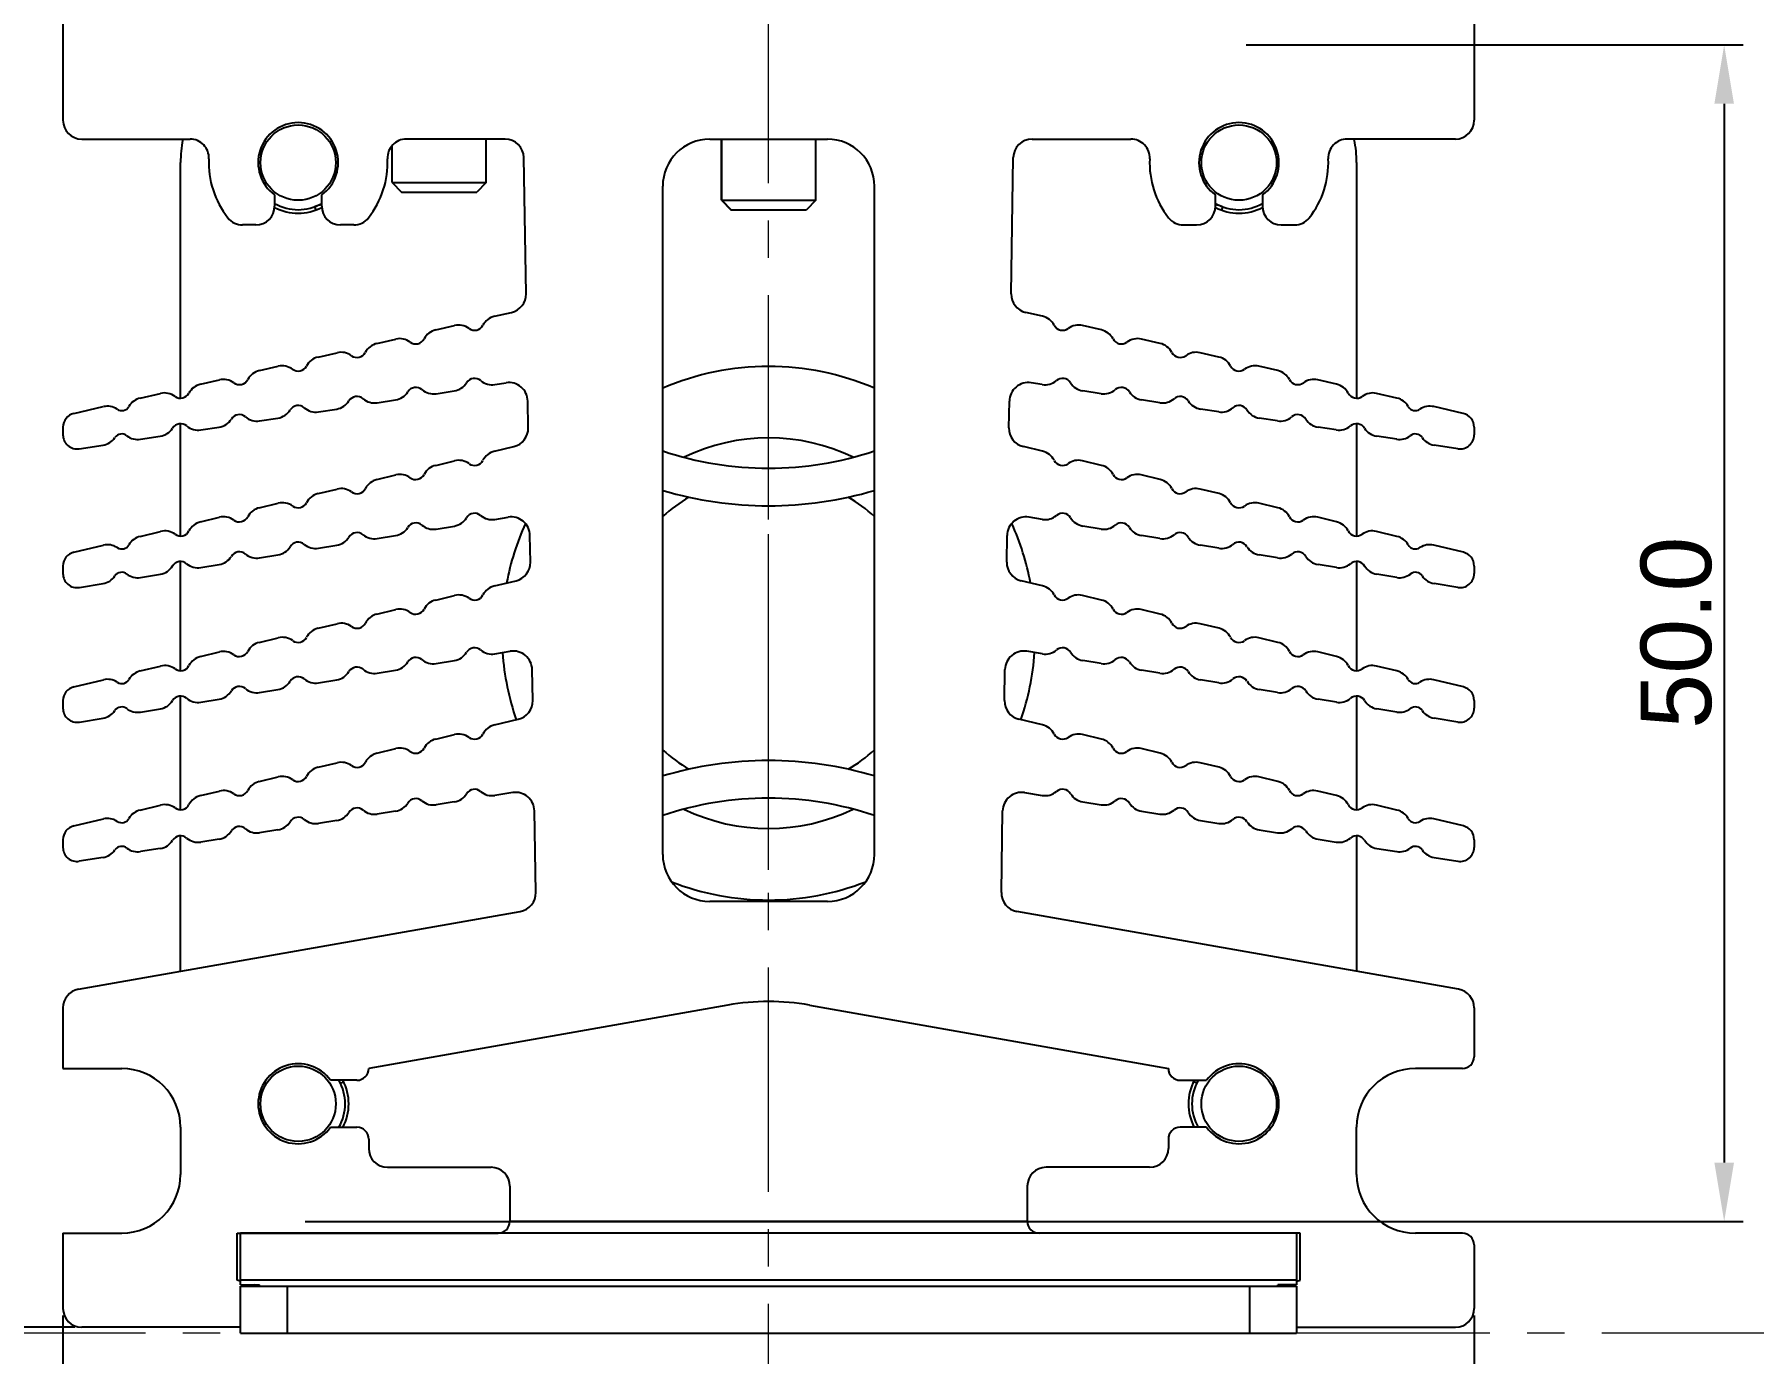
# Model space of a CAD drawing. Header units: millimetres. Extents: x 509 to 2449, y -194 to 649.
# Drawn here: x 2301.7 to 2374.8, y -87.4 to -31.3 of the extents above; entities that cross this region are included whole.
import ezdxf

# ---------------------------------------------------------------- set-up
doc = ezdxf.new("R2010")
doc.units = ezdxf.units.MM
doc.header["$PDMODE"] = 3
doc.header["$PDSIZE"] = 0.7
doc.linetypes.add('CENTER', pattern=[17.8, 10.75, -2.35, 2.35, -2.35])
doc.linetypes.add('CENTER2', pattern=[28.575, 19.05, -3.175, 3.175, -3.175])
doc.layers.get('Defpoints').update_dxf_attribs({"linetype": 'CONTINUOUS'})
doc.layers.add('3', color=112, linetype='CENTER', lineweight=15)
for name, color, linetype in [('BRKT_HEATSINDXF_CONTINUOUS_LINE', 7, 'CONTINUOUS'), ('Dim', 1, 'CONTINUOUS'), ('FAN50X50X10_DXF_CONTINUOUS_LINE', 7, 'CONTINUOUS'), ('FAN_GRILL50_DXF_CONTINUOUS_LINE', 7, 'CONTINUOUS'), ('HEATSINK-P27DXF_CONTINUOUS_LINE', 7, 'CONTINUOUS'), ('PH_M4X10_DXF_CONTINUOUS_LINE', 7, 'CONTINUOUS'), ('PH_M4X15_DXF_CONTINUOUS_LINE', 7, 'CONTINUOUS'), ('TH_T4X20-CUTDXF_CONTINUOUS_LINE', 7, 'CONTINUOUS')]:
    doc.layers.add(name, color=color, linetype=linetype)
doc.styles.add('OMI-1', font='arial.ttf', dxfattribs={"oblique": 1, "height": 3})
doc.dimstyles.new('1', dxfattribs={"dimtxt": 5, "dimasz": 2.5, "dimexe": 0.8, "dimexo": 0.3, "dimgap": 0.5, "dimtad": 1, "dimtoh": 1, "dimdec": 1, "dimzin": 0, "dimdsep": 46, "dimtxsty": 'OMI-1', "dimcen": 0, "dimclrd": 256, "dimclre": 256, "dimclrt": 256, "dimadec": 0, "dimazin": 0, "dimtfac": 0.8, "dimtdec": 1, "dimtix": 1, "dimtmove": 0, "dimatfit": 3, "dimfxl": 1, "dimtolj": 1, "dimtzin": 0, "dimarcsym": 0})

# ---------------------------------------------------------------- blocks, each defined once
blk = doc.blocks.new('*D4036')
at = {"layer": 'Defpoints', "color": 0}
for p in [(2350.425, 69.541), (2384.214, -86.5), (2399.547, -86.5)]:
    blk.add_point(p, dxfattribs=at)
at = {"layer": 'Dim', "lineweight": -2}
for p, q in [((2350.725, 69.541), (2400.347, 69.541)), ((2399.547, 67.041), (2399.547, -84)), ((2384.514, -86.5), (2400.347, -86.5))]:
    blk.add_line(p, q, dxfattribs=at)
at = {"layer": 'Dim'}
for points in [[(2399.963, 67.041), (2399.13, 67.041), (2399.547, 69.541)], [(2399.13, -84), (2399.963, -84), (2399.547, -86.5)]]:
    blk.add_solid(points, dxfattribs=at)
at = {"layer": 'Dim', "insert": (2397.515, -8.479), "char_height": 3, "attachment_point": 5, "rotation": 90, "style": 'OMI-1'}
blk.add_mtext('\\A1;156.0', dxfattribs=at)
blk = doc.blocks.new('*D4042')
at = {"layer": 'Defpoints', "color": 0}
for p in [(2290.528, -28.75), (2288.77, -86.25), (2303.725, -86.25)]:
    blk.add_point(p, dxfattribs=at)
at = {"layer": 'Dim', "lineweight": -2}
for p, q in [((2290.228, -28.75), (2287.97, -28.75)), ((2288.77, -31.25), (2288.77, -83.75)), ((2303.425, -86.25), (2287.97, -86.25))]:
    blk.add_line(p, q, dxfattribs=at)
at = {"layer": 'Dim'}
for points in [[(2289.187, -31.25), (2288.354, -31.25), (2288.77, -28.75)], [(2288.354, -83.75), (2289.187, -83.75), (2288.77, -86.25)]]:
    blk.add_solid(points, dxfattribs=at)
at = {"layer": 'Dim', "insert": (2286.745, -57.5), "char_height": 3, "attachment_point": 5, "rotation": 90, "style": 'OMI-1'}
blk.add_mtext('\\A1;57.5', dxfattribs=at)
blk = doc.blocks.new('*D4102')
at = {"layer": 'Defpoints', "color": 0}
for p in [(2352.925, -31.75), (2312.925, -81.75), (2373.555, -81.75)]:
    blk.add_point(p, dxfattribs=at)
at = {"layer": 'Dim', "lineweight": -2}
for p, q in [((2353.225, -31.75), (2374.355, -31.75)), ((2373.555, -34.25), (2373.555, -79.25)), ((2313.225, -81.75), (2374.355, -81.75))]:
    blk.add_line(p, q, dxfattribs=at)
at = {"layer": 'Dim'}
for points in [[(2373.972, -34.25), (2373.138, -34.25), (2373.555, -31.75)], [(2373.138, -79.25), (2373.972, -79.25), (2373.555, -81.75)]]:
    blk.add_solid(points, dxfattribs=at)
at = {"layer": 'Dim', "insert": (2371.523, -56.75), "char_height": 3, "attachment_point": 5, "rotation": 90, "style": 'OMI-1'}
blk.add_mtext('\\A1;50.0', dxfattribs=at)
blk = doc.blocks.new('*D4103')
at = {"layer": 'Defpoints', "color": 0}
for p in [(2302.925, -85.45), (2362.925, -85.45), (2362.925, -104.354)]:
    blk.add_point(p, dxfattribs=at)
at = {"layer": 'Dim', "lineweight": -2}
for p, q in [((2302.925, -85.75), (2302.925, -105.154)), ((2362.925, -85.75), (2362.925, -105.154)), ((2305.425, -104.354), (2360.425, -104.354))]:
    blk.add_line(p, q, dxfattribs=at)
at = {"layer": 'Dim'}
for points in [[(2305.425, -103.937), (2305.425, -104.771), (2302.925, -104.354)], [(2360.425, -104.771), (2360.425, -103.937), (2362.925, -104.354)]]:
    blk.add_solid(points, dxfattribs=at)
at = {"layer": 'Dim', "insert": (2332.925, -102.322), "char_height": 3, "attachment_point": 5, "style": 'OMI-1'}
blk.add_mtext('\\A1;60.0', dxfattribs=at)

msp = doc.modelspace()

# ---------------------------------------------------------------- linework, layer by layer
at = {"layer": '3', "linetype": 'CENTER2', "ltscale": 0.5}
for p, q in [((2332.925, -109.061), (2332.925, 99.373)), ((2435.026, -86.5), (1933.083, -86.5))]:
    msp.add_line(p, q, dxfattribs=at)
at = {"layer": '3', "linetype": 'CENTER', "ltscale": 0.5}
msp.add_line((2332.925, -66.811), (2332.925, -46.688), dxfattribs=at)
at = {"layer": 'BRKT_HEATSINDXF_CONTINUOUS_LINE', "color": 7, "linetype": 'Continuous'}
for p, q in [((2355.375, -82.25), (2310.475, -82.25)), ((2310.475, -84.45), (2310.475, -82.25)), ((2355.375, -82.25), (2355.375, -84.45)), ((2355.375, -84.25), (2310.475, -84.25)), ((2310.475, -84.45), (2311.275, -84.45)), ((2310.475, -84.5), (2355.375, -84.5)), ((2310.475, -86.5), (2310.475, -84.5)), ((2311.275, -84.5), (2311.275, -84.45)), ((2312.475, -86.5), (2312.475, -84.5)), ((2353.375, -84.5), (2353.375, -86.5)), ((2355.375, -84.45), (2354.575, -84.45)), ((2354.575, -84.5), (2354.575, -84.45)), ((2355.375, -84.5), (2355.375, -86.5)), ((2310.475, -86.5), (2355.375, -86.5))]:
    msp.add_line(p, q, dxfattribs=at)
at = {"layer": 'FAN50X50X10_DXF_CONTINUOUS_LINE', "color": 7, "linetype": 'Continuous'}
for p, q in [((2307.925, -46.762), (2307.925, -36.75)), ((2357.925, -36.75), (2357.925, -46.762)), ((2307.925, -52.619), (2307.925, -47.846)), ((2357.925, -47.846), (2357.925, -52.619)), ((2307.925, -58.342), (2307.925, -53.702)), ((2357.925, -53.702), (2357.925, -58.342)), ((2307.925, -64.253), (2307.925, -59.423)), ((2357.925, -59.423), (2357.925, -64.253)), ((2307.925, -71.118), (2307.925, -65.363)), ((2357.925, -65.363), (2357.925, -71.118)), ((2343.925, -81.75), (2321.925, -81.75))]:
    msp.add_line(p, q, dxfattribs=at)
for centre, radius, start, end in [((2312.925, -36.75), 5, 168.75, 180), ((2352.925, -36.75), 5, 0, 11.25), ((2312.925, -36.75), 2.15, 242.13636, 297.86364), ((2352.925, -36.75), 2.15, 242.13636, 297.86364), ((2332.925, -56.75), 11.342, 66.6229, 113.3771), ((2332.925, -56.75), 11.342, 155.72968, 169.14657), ((2332.925, -56.75), 11.342, 10.85343, 24.27032), ((2332.925, -56.75), 11.342, 184.16817, 198.96341), ((2332.925, -56.75), 11.342, 341.03659, 355.83183), ((2332.925, -56.75), 11.342, 248.64293, 291.35707), ((2312.925, -76.75), 2.15, 332.24348, 27.75652), ((2352.925, -76.75), 2.15, 152.24348, 207.75652)]:
    msp.add_arc(centre, radius, start, end, dxfattribs=at)
at = {"layer": 'FAN_GRILL50_DXF_CONTINUOUS_LINE', "color": 7, "linetype": 'Continuous'}
for p, q in [((2313.622, -38.624), (2313.674, -38.764)), ((2352.229, -38.624), (2352.177, -38.764)), ((2314.724, -75.876), (2314.858, -75.811)), ((2351.126, -75.876), (2350.993, -75.811))]:
    msp.add_line(p, q, dxfattribs=at)
for centre, radius, start, end in [((2314.597, -41.249), 2.8, 103.8796, 110.37568), ((2351.254, -41.249), 2.8, 69.62432, 76.1204), ((2332.925, -56.75), 8.3, 64.32277, 115.66264), ((2332.925, -35.536), 14.2, 251.52071, 288.47929), ((2332.925, -56.75), 6.7, 120.29965, 132.22739), ((2332.925, -35.536), 15.8, 253.44668, 286.55332), ((2332.925, -56.75), 6.7, 47.77261, 59.70035), ((2332.925, -56.75), 6.7, 227.77261, 239.70035), ((2332.925, -56.75), 6.7, 300.29965, 312.22739), ((2332.925, -77.963), 15.8, 73.44668, 106.55332), ((2332.925, -77.963), 14.2, 71.52071, 108.47929), ((2332.925, -56.75), 8.3, 244.32277, 295.66264)]:
    msp.add_arc(centre, radius, start, end, dxfattribs=at)
at = {"layer": 'HEATSINK-P27DXF_CONTINUOUS_LINE', "color": 7, "linetype": 'Continuous'}
for p, q in [((2302.925, -30.85), (2302.925, -34.95)), ((2362.925, -30.85), (2362.925, -34.95)), ((2303.725, -35.75), (2308.33, -35.75)), ((2321.719, -35.75), (2317.521, -35.75)), ((2330.425, -35.75), (2335.425, -35.75)), ((2344.131, -35.75), (2348.33, -35.75)), ((2362.125, -35.75), (2357.521, -35.75)), ((2322.614, -42.323), (2322.519, -36.537)), ((2343.237, -42.323), (2343.331, -36.537)), ((2328.425, -66.15), (2328.425, -37.75)), ((2337.425, -66.15), (2337.425, -37.75)), ((2311.925, -38.124), (2311.925, -38.6)), ((2313.925, -38.6), (2313.925, -38.124)), ((2351.925, -38.6), (2351.925, -38.124)), ((2353.925, -38.124), (2353.925, -38.6)), ((2311.125, -39.4), (2310.564, -39.4)), ((2315.287, -39.4), (2314.725, -39.4)), ((2350.564, -39.4), (2351.125, -39.4)), ((2354.725, -39.4), (2355.287, -39.4)), ((2321.275, -43.281), (2321.994, -43.115)), ((2344.576, -43.281), (2343.857, -43.115)), ((2318.775, -43.858), (2319.576, -43.674)), ((2347.076, -43.858), (2346.275, -43.674)), ((2316.275, -44.436), (2317.076, -44.251)), ((2349.576, -44.436), (2348.775, -44.251)), ((2313.775, -45.013), (2314.576, -44.828)), ((2352.076, -45.013), (2351.275, -44.828)), ((2308.775, -46.167), (2309.576, -45.982)), ((2311.275, -45.59), (2312.076, -45.405)), ((2354.576, -45.59), (2353.775, -45.405)), ((2357.076, -46.167), (2356.275, -45.982)), ((2306.209, -46.759), (2307.076, -46.559)), ((2318.787, -46.57), (2319.564, -46.45)), ((2321.287, -46.184), (2321.766, -46.11)), ((2344.564, -46.184), (2344.084, -46.11)), ((2347.064, -46.57), (2346.287, -46.45)), ((2359.641, -46.759), (2358.775, -46.559)), ((2303.39, -47.41), (2304.641, -47.121)), ((2313.787, -47.341), (2314.564, -47.221)), ((2316.287, -46.955), (2317.064, -46.836)), ((2322.707, -48.028), (2322.688, -46.887)), ((2343.144, -48.028), (2343.162, -46.887)), ((2349.564, -46.955), (2348.787, -46.836)), ((2352.064, -47.341), (2351.287, -47.221)), ((2362.46, -47.41), (2361.209, -47.121)), ((2302.925, -47.995), (2302.925, -48.318)), ((2308.787, -48.113), (2309.564, -47.993)), ((2311.287, -47.727), (2312.064, -47.607)), ((2354.564, -47.727), (2353.787, -47.607)), ((2357.064, -48.113), (2356.287, -47.993)), ((2362.925, -47.995), (2362.925, -48.318)), ((2303.617, -48.911), (2304.63, -48.755)), ((2306.221, -48.509), (2307.064, -48.379)), ((2321.273, -49.016), (2322.094, -48.819)), ((2344.578, -49.016), (2343.757, -48.819)), ((2359.63, -48.509), (2358.787, -48.379)), ((2362.234, -48.911), (2361.221, -48.755)), ((2318.773, -49.616), (2319.578, -49.423)), ((2347.078, -49.616), (2346.273, -49.423)), ((2316.273, -50.217), (2317.078, -50.023)), ((2349.578, -50.217), (2348.773, -50.023)), ((2313.773, -50.817), (2314.578, -50.624)), ((2352.078, -50.817), (2351.273, -50.624)), ((2308.773, -52.017), (2309.578, -51.824)), ((2311.273, -51.417), (2312.078, -51.224)), ((2321.286, -51.912), (2321.852, -51.819)), ((2344.565, -51.912), (2343.999, -51.819)), ((2354.578, -51.417), (2353.773, -51.224)), ((2357.078, -52.017), (2356.273, -51.824)), ((2306.208, -52.633), (2307.078, -52.424)), ((2316.286, -52.731), (2317.065, -52.604)), ((2318.786, -52.322), (2319.565, -52.194)), ((2322.8, -53.728), (2322.781, -52.596)), ((2343.051, -53.728), (2343.069, -52.596)), ((2347.065, -52.322), (2346.286, -52.194)), ((2349.565, -52.731), (2348.786, -52.604)), ((2359.643, -52.633), (2358.773, -52.424)), ((2303.385, -53.311), (2304.643, -53.009)), ((2313.786, -53.141), (2314.565, -53.013)), ((2352.065, -53.141), (2351.286, -53.013)), ((2362.465, -53.311), (2361.208, -53.009)), ((2302.925, -53.894), (2302.925, -54.215)), ((2308.786, -53.961), (2309.565, -53.833)), ((2311.286, -53.551), (2312.065, -53.423)), ((2354.565, -53.551), (2353.786, -53.423)), ((2357.065, -53.961), (2356.286, -53.833)), ((2362.925, -53.894), (2362.925, -54.215)), ((2303.622, -54.807), (2304.631, -54.641)), ((2306.219, -54.381), (2307.065, -54.243)), ((2321.273, -54.738), (2322.187, -54.519)), ((2344.578, -54.738), (2343.664, -54.519)), ((2359.631, -54.381), (2358.786, -54.243)), ((2362.228, -54.807), (2361.219, -54.641)), ((2318.773, -55.339), (2319.578, -55.145)), ((2347.078, -55.339), (2346.273, -55.145)), ((2316.273, -55.939), (2317.078, -55.746)), ((2349.578, -55.939), (2348.773, -55.746)), ((2311.273, -57.139), (2312.078, -56.946)), ((2313.773, -56.539), (2314.578, -56.346)), ((2352.078, -56.539), (2351.273, -56.346)), ((2354.578, -57.139), (2353.773, -56.946)), ((2308.773, -57.739), (2309.578, -57.546)), ((2321.286, -57.628), (2321.945, -57.52)), ((2344.565, -57.628), (2343.906, -57.52)), ((2357.078, -57.739), (2356.273, -57.546)), ((2306.208, -58.355), (2307.078, -58.146)), ((2316.286, -58.449), (2317.065, -58.321)), ((2318.786, -58.038), (2319.565, -57.91)), ((2322.896, -59.616), (2322.874, -58.296)), ((2342.955, -59.616), (2342.976, -58.296)), ((2347.065, -58.038), (2346.286, -57.91)), ((2349.565, -58.449), (2348.786, -58.321)), ((2359.643, -58.355), (2358.773, -58.146)), ((2303.385, -59.033), (2304.643, -58.731)), ((2311.286, -59.27), (2312.065, -59.142)), ((2313.786, -58.86), (2314.565, -58.732)), ((2352.065, -58.86), (2351.286, -58.732)), ((2354.565, -59.27), (2353.786, -59.142)), ((2362.465, -59.033), (2361.208, -58.731)), ((2302.925, -59.616), (2302.925, -59.937)), ((2308.786, -59.681), (2309.565, -59.553)), ((2357.065, -59.681), (2356.286, -59.553)), ((2362.925, -59.616), (2362.925, -59.937)), ((2303.623, -60.529), (2304.631, -60.363)), ((2306.219, -60.102), (2307.065, -59.963)), ((2321.273, -60.649), (2322.283, -60.407)), ((2344.578, -60.649), (2343.568, -60.407)), ((2359.631, -60.102), (2358.786, -59.963)), ((2362.228, -60.529), (2361.219, -60.363)), ((2318.773, -61.25), (2319.578, -61.057)), ((2347.078, -61.25), (2346.273, -61.057)), ((2316.273, -61.85), (2317.078, -61.657)), ((2349.578, -61.85), (2348.773, -61.657)), ((2311.273, -63.05), (2312.078, -62.857)), ((2313.773, -62.45), (2314.578, -62.257)), ((2352.078, -62.45), (2351.273, -62.257)), ((2354.578, -63.05), (2353.773, -62.857)), ((2308.773, -63.65), (2309.578, -63.457)), ((2322.047, -63.526), (2321.286, -63.646)), ((2343.803, -63.526), (2344.564, -63.646)), ((2357.078, -63.65), (2356.273, -63.457)), ((2306.208, -64.266), (2307.078, -64.057)), ((2317.064, -64.315), (2316.286, -64.438)), ((2319.564, -63.919), (2318.786, -64.042)), ((2323.029, -67.771), (2322.972, -64.303)), ((2342.822, -67.771), (2342.878, -64.303)), ((2346.286, -63.919), (2347.064, -64.042)), ((2348.786, -64.315), (2349.564, -64.438)), ((2359.643, -64.266), (2358.773, -64.057)), ((2303.385, -64.944), (2304.643, -64.642)), ((2314.564, -64.711), (2313.786, -64.834)), ((2351.286, -64.711), (2352.064, -64.834)), ((2362.465, -64.944), (2361.208, -64.642)), ((2302.925, -65.527), (2302.925, -65.852)), ((2309.564, -65.503), (2308.786, -65.626)), ((2312.064, -65.107), (2311.286, -65.23)), ((2353.786, -65.107), (2354.564, -65.23)), ((2356.286, -65.503), (2357.064, -65.626)), ((2362.925, -65.527), (2362.925, -65.852)), ((2304.631, -66.284), (2303.619, -66.444)), ((2307.064, -65.899), (2306.22, -66.033)), ((2358.786, -65.899), (2359.631, -66.033)), ((2361.22, -66.284), (2362.231, -66.444)), ((2303.586, -71.883), (2322.368, -68.572)), ((2335.425, -68.15), (2330.425, -68.15)), ((2362.264, -71.883), (2343.483, -68.572)), ((2302.925, -72.671), (2302.925, -75.25)), ((2331.189, -72.556), (2315.926, -75.247)), ((2334.662, -72.556), (2349.925, -75.247)), ((2362.925, -72.671), (2362.925, -74.75)), ((2302.925, -75.25), (2305.425, -75.25)), ((2362.425, -75.25), (2360.425, -75.25)), ((2315.425, -75.75), (2314.3, -75.75)), ((2350.425, -75.75), (2351.551, -75.75)), ((2307.925, -77.75), (2307.925, -79.75)), ((2314.3, -77.75), (2315.425, -77.75)), ((2351.551, -77.75), (2350.425, -77.75)), ((2357.925, -79.75), (2357.925, -77.75)), ((2315.925, -78.25), (2315.925, -78.65)), ((2349.925, -78.25), (2349.925, -78.65)), ((2316.725, -79.45), (2321.125, -79.45)), ((2349.125, -79.45), (2344.725, -79.45)), ((2321.925, -80.25), (2321.925, -81.75)), ((2343.925, -80.25), (2343.925, -81.75)), ((2302.925, -82.25), (2305.425, -82.25)), ((2302.925, -82.25), (2302.925, -85.45)), ((2310.325, -82.25), (2321.425, -82.25)), ((2310.325, -84.25), (2310.325, -82.25)), ((2355.525, -82.25), (2344.425, -82.25)), ((2355.525, -84.25), (2355.525, -82.25)), ((2362.425, -82.25), (2360.425, -82.25)), ((2362.925, -82.75), (2362.925, -85.45)), ((2310.465, -84.287), (2310.325, -84.25)), ((2311.274, -84.504), (2311.072, -84.45)), ((2354.589, -84.501), (2354.779, -84.45)), ((2355.385, -84.287), (2355.525, -84.25)), ((2310.475, -86.25), (2303.725, -86.25)), ((2355.375, -86.25), (2362.125, -86.25))]:
    msp.add_line(p, q, dxfattribs=at)
for centre, radius, start, end in [((2303.725, -34.95), 0.8, 180, 270), ((2312.925, -36.75), 1.7, 306.03188, 233.96812), ((2352.925, -36.75), 1.7, 306.03188, 233.96812), ((2362.125, -34.95), 0.8, 270, 0), ((2308.33, -36.55), 0.8, 357.50809, 90), ((2317.521, -36.55), 0.8, 90, 182.49191), ((2321.719, -36.55), 0.8, 0.93466, 90), ((2330.425, -37.75), 2, 90, 180), ((2335.425, -37.75), 2, 0, 90), ((2344.131, -36.55), 0.8, 90, 179.06534), ((2348.33, -36.55), 0.8, 357.50809, 90), ((2357.521, -36.55), 0.8, 90, 182.49191), ((2312.925, -36.75), 3.8, 177.50809, 218.07312), ((2312.925, -36.75), 3.8, 321.92688, 2.49191), ((2352.925, -36.75), 3.8, 177.50809, 218.07312), ((2352.925, -36.75), 3.8, 321.92688, 2.49191), ((2311.125, -38.6), 0.8, 270, 0), ((2314.725, -38.6), 0.8, 180, 270), ((2351.125, -38.6), 0.8, 270, 0), ((2354.725, -38.6), 0.8, 180, 270), ((2310.564, -38.6), 0.8, 218.07312, 270), ((2315.287, -38.6), 0.8, 270, 321.92688), ((2350.564, -38.6), 0.8, 218.07312, 270), ((2355.287, -38.6), 0.8, 270, 321.92688), ((2321.814, -42.336), 0.8, 283, 0.93466), ((2344.037, -42.336), 0.8, 179.06534, 257), ((2319.745, -44.404), 0.75, 53.70571, 103), ((2320.425, -43.477), 0.4, 233.70571, 332.29429), ((2321.443, -44.012), 0.75, 103, 152.29429), ((2344.407, -44.012), 0.75, 27.70571, 77), ((2345.425, -43.477), 0.4, 207.70571, 306.29429), ((2346.106, -44.404), 0.75, 77, 126.29429), ((2316.443, -45.166), 0.75, 103, 152.29429), ((2317.245, -44.981), 0.75, 53.70571, 103), ((2317.925, -44.055), 0.4, 233.70571, 332.29429), ((2318.943, -44.589), 0.75, 103, 152.29429), ((2346.907, -44.589), 0.75, 27.70571, 77), ((2347.925, -44.055), 0.4, 207.70571, 306.29429), ((2348.606, -44.981), 0.75, 77, 126.29429), ((2349.407, -45.166), 0.75, 27.70571, 77), ((2313.943, -45.744), 0.75, 103, 152.29429), ((2314.745, -45.559), 0.75, 53.70571, 103), ((2315.425, -44.632), 0.4, 233.70571, 332.29429), ((2350.425, -44.632), 0.4, 207.70571, 306.29429), ((2351.106, -45.559), 0.75, 77, 126.29429), ((2351.907, -45.744), 0.75, 27.70571, 77), ((2309.745, -46.713), 0.75, 53.70571, 103), ((2310.425, -45.786), 0.4, 233.70571, 332.29429), ((2311.443, -46.321), 0.75, 103, 152.29429), ((2312.245, -46.136), 0.75, 53.70571, 103), ((2312.925, -45.209), 0.4, 233.70571, 332.29429), ((2320.425, -46.317), 0.4, 49.47943, 148.06801), ((2321.173, -45.442), 0.75, 229.47943, 278.77372), ((2344.678, -45.442), 0.75, 261.22628, 310.52057), ((2345.425, -46.317), 0.4, 31.93199, 130.52057), ((2352.925, -45.209), 0.4, 207.70571, 306.29429), ((2353.606, -46.136), 0.75, 77, 126.29429), ((2354.407, -46.321), 0.75, 27.70571, 77), ((2355.425, -45.786), 0.4, 207.70571, 306.29429), ((2356.106, -46.713), 0.75, 77, 126.29429), ((2306.378, -47.49), 0.75, 103, 150.01411), ((2307.245, -47.29), 0.75, 53.70571, 103), ((2307.925, -46.363), 0.4, 233.70571, 332.29429), ((2308.943, -46.898), 0.75, 103, 152.29429), ((2315.425, -47.088), 0.4, 49.47943, 148.06801), ((2316.949, -46.094), 0.75, 278.77372, 328.06801), ((2317.925, -46.703), 0.4, 49.47943, 148.06801), ((2318.673, -45.828), 0.75, 229.47943, 278.77372), ((2319.449, -45.708), 0.75, 278.77372, 328.06801), ((2321.888, -46.9), 0.8, 0.93466, 98.77372), ((2343.962, -46.9), 0.8, 81.22628, 179.06534), ((2346.401, -45.708), 0.75, 211.93199, 261.22628), ((2347.178, -45.828), 0.75, 261.22628, 310.52057), ((2347.925, -46.703), 0.4, 31.93199, 130.52057), ((2348.901, -46.094), 0.75, 211.93199, 261.22628), ((2350.425, -47.088), 0.4, 31.93199, 130.52057), ((2356.907, -46.898), 0.75, 27.70571, 77), ((2357.925, -46.363), 0.4, 207.70571, 306.29429), ((2358.606, -47.29), 0.75, 77, 126.29429), ((2359.473, -47.49), 0.75, 29.98589, 77), ((2303.525, -47.995), 0.6, 103, 180), ((2304.81, -47.852), 0.75, 55.98589, 103), ((2305.425, -46.94), 0.35, 235.98589, 330.01411), ((2310.425, -47.86), 0.4, 49.47943, 148.06801), ((2311.949, -46.866), 0.75, 278.77372, 328.06801), ((2312.925, -47.474), 0.4, 49.47943, 148.06801), ((2313.673, -46.6), 0.75, 229.47943, 278.77372), ((2314.449, -46.48), 0.75, 278.77372, 328.06801), ((2316.173, -46.214), 0.75, 229.47943, 278.77372), ((2349.678, -46.214), 0.75, 261.22628, 310.52057), ((2351.401, -46.48), 0.75, 211.93199, 261.22628), ((2352.178, -46.6), 0.75, 261.22628, 310.52057), ((2352.925, -47.474), 0.4, 31.93199, 130.52057), ((2353.901, -46.866), 0.75, 211.93199, 261.22628), ((2355.425, -47.86), 0.4, 31.93199, 130.52057), ((2360.425, -46.94), 0.35, 209.98589, 304.01411), ((2361.041, -47.852), 0.75, 77, 124.01411), ((2362.325, -47.995), 0.6, 0, 77), ((2306.949, -47.638), 0.75, 278.77372, 328.06801), ((2307.925, -48.246), 0.4, 49.47943, 148.06801), ((2308.673, -47.372), 0.75, 229.47943, 278.77372), ((2309.449, -47.252), 0.75, 278.77372, 328.06801), ((2311.173, -46.986), 0.75, 229.47943, 278.77372), ((2321.907, -48.041), 0.8, 283.5, 0.93466), ((2343.944, -48.041), 0.8, 179.06534, 256.5), ((2354.678, -46.986), 0.75, 261.22628, 310.52057), ((2356.401, -47.252), 0.75, 211.93199, 261.22628), ((2357.178, -47.372), 0.75, 261.22628, 310.52057), ((2357.925, -48.246), 0.4, 31.93199, 130.52057), ((2358.901, -47.638), 0.75, 211.93199, 261.22628), ((2303.525, -48.318), 0.6, 180, 278.77372), ((2304.516, -48.013), 0.75, 278.77372, 325.78783), ((2305.425, -48.632), 0.35, 51.75961, 145.78783), ((2306.106, -47.768), 0.75, 231.75961, 278.77372), ((2359.744, -47.768), 0.75, 261.22628, 308.24039), ((2360.425, -48.632), 0.35, 34.21217, 128.24039), ((2361.335, -48.013), 0.75, 214.21217, 261.22628), ((2362.325, -48.318), 0.6, 261.22628, 0), ((2318.948, -50.346), 0.75, 103.5, 152.79429), ((2319.753, -50.152), 0.75, 54.20571, 103.5), ((2320.425, -49.22), 0.4, 234.20571, 332.79429), ((2321.448, -49.745), 0.75, 103.5, 152.79429), ((2344.403, -49.745), 0.75, 27.20571, 76.5), ((2345.425, -49.22), 0.4, 207.20571, 305.79429), ((2346.098, -50.152), 0.75, 76.5, 125.79429), ((2346.903, -50.346), 0.75, 27.20571, 76.5), ((2316.448, -50.946), 0.75, 103.5, 152.79429), ((2317.253, -50.753), 0.75, 54.20571, 103.5), ((2317.925, -49.82), 0.4, 234.20571, 332.79429), ((2347.925, -49.82), 0.4, 207.20571, 305.79429), ((2348.598, -50.753), 0.75, 76.5, 125.79429), ((2349.403, -50.946), 0.75, 27.20571, 76.5), ((2313.948, -51.546), 0.75, 103.5, 152.79429), ((2314.753, -51.353), 0.75, 54.20571, 103.5), ((2315.425, -50.42), 0.4, 234.20571, 332.79429), ((2350.425, -50.42), 0.4, 207.20571, 305.79429), ((2351.098, -51.353), 0.75, 76.5, 125.79429), ((2351.903, -51.546), 0.75, 27.20571, 76.5), ((2309.753, -52.553), 0.75, 54.20571, 103.5), ((2310.425, -51.62), 0.4, 234.20571, 332.79429), ((2311.448, -52.146), 0.75, 103.5, 152.79429), ((2312.253, -51.953), 0.75, 54.20571, 103.5), ((2312.925, -51.02), 0.4, 234.20571, 332.79429), ((2319.444, -51.454), 0.75, 279.30718, 328.60148), ((2320.425, -52.053), 0.4, 50.01289, 148.60148), ((2321.164, -51.172), 0.75, 230.01289, 279.30718), ((2321.981, -52.609), 0.8, 0.93466, 99.30718), ((2343.869, -52.609), 0.8, 80.69282, 179.06534), ((2344.686, -51.172), 0.75, 260.69282, 309.98711), ((2345.425, -52.053), 0.4, 31.39852, 129.98711), ((2346.407, -51.454), 0.75, 211.39852, 260.69282), ((2352.925, -51.02), 0.4, 207.20571, 305.79429), ((2353.598, -51.953), 0.75, 76.5, 125.79429), ((2354.403, -52.146), 0.75, 27.20571, 76.5), ((2355.425, -51.62), 0.4, 207.20571, 305.79429), ((2356.098, -52.553), 0.75, 76.5, 125.79429), ((2307.253, -53.153), 0.75, 54.20571, 103.5), ((2307.925, -52.221), 0.4, 234.20571, 332.79429), ((2308.948, -52.746), 0.75, 103.5, 152.79429), ((2315.425, -52.872), 0.4, 50.01289, 148.60148), ((2316.164, -51.991), 0.75, 230.01289, 279.30718), ((2316.944, -51.864), 0.75, 279.30718, 328.60148), ((2317.925, -52.463), 0.4, 50.01289, 148.60148), ((2318.664, -51.582), 0.75, 230.01289, 279.30718), ((2347.186, -51.582), 0.75, 260.69282, 309.98711), ((2347.925, -52.463), 0.4, 31.39852, 129.98711), ((2348.907, -51.864), 0.75, 211.39852, 260.69282), ((2349.686, -51.991), 0.75, 260.69282, 309.98711), ((2350.425, -52.872), 0.4, 31.39852, 129.98711), ((2356.903, -52.746), 0.75, 27.20571, 76.5), ((2357.925, -52.221), 0.4, 207.20571, 305.79429), ((2358.598, -53.153), 0.75, 76.5, 125.79429), ((2303.525, -53.894), 0.6, 103.5, 180), ((2304.818, -53.738), 0.75, 56.48589, 103.5), ((2305.425, -52.821), 0.35, 236.48589, 330.51411), ((2306.383, -53.362), 0.75, 103.5, 150.51411), ((2310.425, -53.692), 0.4, 50.01289, 148.60148), ((2311.944, -52.683), 0.75, 279.30718, 328.60148), ((2312.925, -53.282), 0.4, 50.01289, 148.60148), ((2313.664, -52.401), 0.75, 230.01289, 279.30718), ((2314.444, -52.273), 0.75, 279.30718, 328.60148), ((2351.407, -52.273), 0.75, 211.39852, 260.69282), ((2352.186, -52.401), 0.75, 260.69282, 309.98711), ((2352.925, -53.282), 0.4, 31.39852, 129.98711), ((2353.907, -52.683), 0.75, 211.39852, 260.69282), ((2355.425, -53.692), 0.4, 31.39852, 129.98711), ((2359.468, -53.362), 0.75, 29.48589, 76.5), ((2360.425, -52.821), 0.35, 209.48589, 303.51411), ((2361.033, -53.738), 0.75, 76.5, 123.51411), ((2362.325, -53.894), 0.6, 0, 76.5), ((2306.944, -53.502), 0.75, 279.30718, 328.60148), ((2307.925, -54.102), 0.4, 50.01289, 148.60148), ((2308.664, -53.22), 0.75, 230.01289, 279.30718), ((2309.444, -53.093), 0.75, 279.30718, 328.60148), ((2311.164, -52.811), 0.75, 230.01289, 279.30718), ((2322, -53.741), 0.8, 283.5, 0.93466), ((2343.851, -53.741), 0.8, 179.06534, 256.5), ((2354.686, -52.811), 0.75, 260.69282, 309.98711), ((2356.407, -53.093), 0.75, 211.39852, 260.69282), ((2357.186, -53.22), 0.75, 260.69282, 309.98711), ((2357.925, -54.102), 0.4, 31.39852, 129.98711), ((2358.907, -53.502), 0.75, 211.39852, 260.69282), ((2303.525, -54.215), 0.6, 180, 279.30718), ((2304.51, -53.901), 0.75, 279.30718, 326.3213), ((2305.425, -54.511), 0.35, 52.29307, 146.3213), ((2306.098, -53.641), 0.75, 232.29307, 279.30718), ((2321.448, -55.468), 0.75, 103.5, 152.79429), ((2344.403, -55.468), 0.75, 27.20571, 76.5), ((2359.753, -53.641), 0.75, 260.69282, 307.70693), ((2360.425, -54.511), 0.35, 33.6787, 127.70693), ((2361.341, -53.901), 0.75, 213.6787, 260.69282), ((2362.325, -54.215), 0.6, 260.69282, 0), ((2318.948, -56.068), 0.75, 103.5, 152.79429), ((2319.753, -55.875), 0.75, 54.20571, 103.5), ((2320.425, -54.942), 0.4, 234.20571, 332.79429), ((2345.425, -54.942), 0.4, 207.20571, 305.79429), ((2346.098, -55.875), 0.75, 76.5, 125.79429), ((2346.903, -56.068), 0.75, 27.20571, 76.5), ((2316.448, -56.668), 0.75, 103.5, 152.79429), ((2317.253, -56.475), 0.75, 54.20571, 103.5), ((2317.925, -55.542), 0.4, 234.20571, 332.79429), ((2347.925, -55.542), 0.4, 207.20571, 305.79429), ((2348.598, -56.475), 0.75, 76.5, 125.79429), ((2349.403, -56.668), 0.75, 27.20571, 76.5), ((2312.253, -57.675), 0.75, 54.20571, 103.5), ((2312.925, -56.743), 0.4, 234.20571, 332.79429), ((2313.948, -57.268), 0.75, 103.5, 152.79429), ((2314.753, -57.075), 0.75, 54.20571, 103.5), ((2315.425, -56.142), 0.4, 234.20571, 332.79429), ((2350.425, -56.142), 0.4, 207.20571, 305.79429), ((2351.098, -57.075), 0.75, 76.5, 125.79429), ((2351.903, -57.268), 0.75, 27.20571, 76.5), ((2352.925, -56.743), 0.4, 207.20571, 305.79429), ((2353.598, -57.675), 0.75, 76.5, 125.79429), ((2308.948, -58.469), 0.75, 103.5, 152.79429), ((2309.753, -58.276), 0.75, 54.20571, 103.5), ((2310.425, -57.343), 0.4, 234.20571, 332.79429), ((2311.448, -57.869), 0.75, 103.5, 152.79429), ((2319.444, -57.17), 0.75, 279.32702, 328.62131), ((2320.425, -57.769), 0.4, 50.03272, 148.62131), ((2321.164, -56.888), 0.75, 230.03272, 279.32702), ((2322.074, -58.309), 0.8, 0.93466, 99.32702), ((2343.776, -58.309), 0.8, 80.67298, 179.06534), ((2344.687, -56.888), 0.75, 260.67298, 309.96728), ((2345.425, -57.769), 0.4, 31.37869, 129.96728), ((2346.407, -57.17), 0.75, 211.37869, 260.67298), ((2354.403, -57.869), 0.75, 27.20571, 76.5), ((2355.425, -57.343), 0.4, 207.20571, 305.79429), ((2356.098, -58.276), 0.75, 76.5, 125.79429), ((2356.903, -58.469), 0.75, 27.20571, 76.5), ((2306.383, -59.085), 0.75, 103.5, 150.51411), ((2307.253, -58.876), 0.75, 54.20571, 103.5), ((2307.925, -57.943), 0.4, 234.20571, 332.79429), ((2314.444, -57.992), 0.75, 279.32702, 328.62131), ((2315.425, -58.59), 0.4, 50.03272, 148.62131), ((2316.164, -57.709), 0.75, 230.03272, 279.32702), ((2316.944, -57.581), 0.75, 279.32702, 328.62131), ((2317.925, -58.18), 0.4, 50.03272, 148.62131), ((2318.664, -57.298), 0.75, 230.03272, 279.32702), ((2347.187, -57.298), 0.75, 260.67298, 309.96728), ((2347.925, -58.18), 0.4, 31.37869, 129.96728), ((2348.907, -57.581), 0.75, 211.37869, 260.67298), ((2349.687, -57.709), 0.75, 260.67298, 309.96728), ((2350.425, -58.59), 0.4, 31.37869, 129.96728), ((2351.407, -57.992), 0.75, 211.37869, 260.67298), ((2357.925, -57.943), 0.4, 207.20571, 305.79429), ((2358.598, -58.876), 0.75, 76.5, 125.79429), ((2359.468, -59.085), 0.75, 29.48589, 76.5), ((2303.525, -59.616), 0.6, 103.5, 180), ((2304.818, -59.46), 0.75, 56.48589, 103.5), ((2305.425, -58.543), 0.35, 236.48589, 330.51411), ((2309.444, -58.813), 0.75, 279.32702, 328.62131), ((2310.425, -59.412), 0.4, 50.03272, 148.62131), ((2311.164, -58.53), 0.75, 230.03272, 279.32702), ((2311.944, -58.402), 0.75, 279.32702, 328.62131), ((2312.925, -59.001), 0.4, 50.03272, 148.62131), ((2313.664, -58.12), 0.75, 230.03272, 279.32702), ((2352.187, -58.12), 0.75, 260.67298, 309.96728), ((2352.925, -59.001), 0.4, 31.37869, 129.96728), ((2353.907, -58.402), 0.75, 211.37869, 260.67298), ((2354.687, -58.53), 0.75, 260.67298, 309.96728), ((2355.425, -59.412), 0.4, 31.37869, 129.96728), ((2356.407, -58.813), 0.75, 211.37869, 260.67298), ((2360.425, -58.543), 0.35, 209.48589, 303.51411), ((2361.033, -59.46), 0.75, 76.5, 123.51411), ((2362.325, -59.616), 0.6, 0, 76.5), ((2303.525, -59.937), 0.6, 180, 279.32702), ((2305.425, -60.233), 0.35, 52.3129, 146.34113), ((2306.944, -59.223), 0.75, 279.32702, 328.62131), ((2307.925, -59.822), 0.4, 50.03272, 148.62131), ((2308.664, -58.941), 0.75, 230.03272, 279.32702), ((2322.096, -59.629), 0.8, 283.5, 0.93466), ((2343.755, -59.629), 0.8, 179.06534, 256.5), ((2357.187, -58.941), 0.75, 260.67298, 309.96728), ((2357.925, -59.822), 0.4, 31.37869, 129.96728), ((2358.907, -59.223), 0.75, 211.37869, 260.67298), ((2360.425, -60.233), 0.35, 33.65887, 127.6871), ((2362.325, -59.937), 0.6, 260.67298, 0), ((2304.51, -59.623), 0.75, 279.32702, 326.34113), ((2306.098, -59.362), 0.75, 232.3129, 279.32702), ((2321.448, -61.379), 0.75, 103.5, 152.79429), ((2344.403, -61.379), 0.75, 27.20571, 76.5), ((2359.753, -59.362), 0.75, 260.67298, 307.6871), ((2361.341, -59.623), 0.75, 213.65887, 260.67298), ((2318.948, -61.979), 0.75, 103.5, 152.79429), ((2319.753, -61.786), 0.75, 54.20571, 103.5), ((2320.425, -60.853), 0.4, 234.20571, 332.79429), ((2345.425, -60.853), 0.4, 207.20571, 305.79429), ((2346.098, -61.786), 0.75, 76.5, 125.79429), ((2346.903, -61.979), 0.75, 27.20571, 76.5), ((2316.448, -62.579), 0.75, 103.5, 152.79429), ((2317.253, -62.386), 0.75, 54.20571, 103.5), ((2317.925, -61.453), 0.4, 234.20571, 332.79429), ((2347.925, -61.453), 0.4, 207.20571, 305.79429), ((2348.598, -62.386), 0.75, 76.5, 125.79429), ((2349.403, -62.579), 0.75, 27.20571, 76.5), ((2312.253, -63.586), 0.75, 54.20571, 103.5), ((2312.925, -62.654), 0.4, 234.20571, 332.79429), ((2313.948, -63.179), 0.75, 103.5, 152.79429), ((2314.753, -62.986), 0.75, 54.20571, 103.5), ((2315.425, -62.053), 0.4, 234.20571, 332.79429), ((2350.425, -62.053), 0.4, 207.20571, 305.79429), ((2351.098, -62.986), 0.75, 76.5, 125.79429), ((2351.903, -63.179), 0.75, 27.20571, 76.5), ((2352.925, -62.654), 0.4, 207.20571, 305.79429), ((2353.598, -63.586), 0.75, 76.5, 125.79429), ((2309.753, -64.187), 0.75, 54.20571, 103.5), ((2310.425, -63.254), 0.4, 234.20571, 332.79429), ((2311.448, -63.78), 0.75, 103.5, 152.79429), ((2319.447, -63.178), 0.75, 279, 328.29429), ((2320.425, -63.783), 0.4, 49.70571, 148.29429), ((2321.169, -62.905), 0.75, 229.70571, 279), ((2322.172, -64.316), 0.8, 0.93466, 99), ((2343.678, -64.316), 0.8, 81, 179.06534), ((2344.682, -62.905), 0.75, 261, 310.29429), ((2345.425, -63.783), 0.4, 31.70571, 130.29429), ((2346.404, -63.178), 0.75, 211.70571, 261), ((2354.403, -63.78), 0.75, 27.20571, 76.5), ((2355.425, -63.254), 0.4, 207.20571, 305.79429), ((2356.098, -64.187), 0.75, 76.5, 125.79429), ((2306.383, -64.996), 0.75, 103.5, 150.51411), ((2307.253, -64.787), 0.75, 54.20571, 103.5), ((2307.925, -63.854), 0.4, 234.20571, 332.79429), ((2308.948, -64.38), 0.75, 103.5, 152.79429), ((2315.425, -64.575), 0.4, 49.70571, 148.29429), ((2316.169, -63.697), 0.75, 229.70571, 279), ((2316.947, -63.574), 0.75, 279, 328.29429), ((2317.925, -64.179), 0.4, 49.70571, 148.29429), ((2318.669, -63.301), 0.75, 229.70571, 279), ((2347.182, -63.301), 0.75, 261, 310.29429), ((2347.925, -64.179), 0.4, 31.70571, 130.29429), ((2348.904, -63.574), 0.75, 211.70571, 261), ((2349.682, -63.697), 0.75, 261, 310.29429), ((2350.425, -64.575), 0.4, 31.70571, 130.29429), ((2356.903, -64.38), 0.75, 27.20571, 76.5), ((2357.925, -63.854), 0.4, 207.20571, 305.79429), ((2358.598, -64.787), 0.75, 76.5, 125.79429), ((2359.468, -64.996), 0.75, 29.48589, 76.5), ((2303.525, -65.527), 0.6, 103.5, 180), ((2304.818, -65.371), 0.75, 56.48589, 103.5), ((2305.425, -64.454), 0.35, 236.48589, 330.51411), ((2310.425, -65.366), 0.4, 49.70571, 148.29429), ((2311.947, -64.366), 0.75, 279, 328.29429), ((2312.925, -64.971), 0.4, 49.70571, 148.29429), ((2313.669, -64.093), 0.75, 229.70571, 279), ((2314.447, -63.97), 0.75, 279, 328.29429), ((2351.404, -63.97), 0.75, 211.70571, 261), ((2352.182, -64.093), 0.75, 261, 310.29429), ((2352.925, -64.971), 0.4, 31.70571, 130.29429), ((2353.904, -64.366), 0.75, 211.70571, 261), ((2355.425, -65.366), 0.4, 31.70571, 130.29429), ((2360.425, -64.454), 0.35, 209.48589, 303.51411), ((2361.033, -65.371), 0.75, 76.5, 123.51411), ((2362.325, -65.527), 0.6, 0, 76.5), ((2306.947, -65.158), 0.75, 279, 328.29429), ((2307.925, -65.762), 0.4, 49.70571, 148.29429), ((2308.669, -64.885), 0.75, 229.70571, 279), ((2309.447, -64.762), 0.75, 279, 328.29429), ((2311.169, -64.489), 0.75, 229.70571, 279), ((2354.682, -64.489), 0.75, 261, 310.29429), ((2356.404, -64.762), 0.75, 211.70571, 261), ((2357.182, -64.885), 0.75, 261, 310.29429), ((2357.925, -65.762), 0.4, 31.70571, 130.29429), ((2358.904, -65.158), 0.75, 211.70571, 261), ((2303.525, -65.852), 0.6, 180, 279), ((2304.513, -65.544), 0.75, 279, 326.01411), ((2305.425, -66.158), 0.35, 51.98589, 146.01411), ((2306.103, -65.292), 0.75, 231.98589, 279), ((2330.425, -66.15), 2, 180, 270), ((2335.425, -66.15), 2, 270, 0), ((2359.748, -65.292), 0.75, 261, 308.01411), ((2360.425, -66.158), 0.35, 33.98589, 128.01411), ((2361.337, -65.544), 0.75, 213.98589, 261), ((2362.325, -65.852), 0.6, 261, 0), ((2322.229, -67.784), 0.8, 280, 0.93466), ((2343.622, -67.784), 0.8, 179.06534, 260), ((2303.725, -72.671), 0.8, 100, 180), ((2362.125, -72.671), 0.8, 0, 80), ((2332.925, -82.404), 10, 80, 100), ((2305.425, -77.75), 2.5, 0, 90), ((2312.925, -76.75), 1.7, 36.03188, 323.96812), ((2315.425, -75.25), 0.5, 270, 0), ((2350.425, -75.25), 0.5, 180, 270), ((2352.925, -76.75), 1.7, 216.03188, 143.96812), ((2360.425, -77.75), 2.5, 90, 180), ((2362.425, -74.75), 0.5, 270, 0), ((2315.425, -78.25), 0.5, 0, 90), ((2350.425, -78.25), 0.5, 90, 180), ((2316.725, -78.65), 0.8, 180, 270), ((2349.125, -78.65), 0.8, 270, 0), ((2321.125, -80.25), 0.8, 0, 90), ((2344.725, -80.25), 0.8, 90, 180), ((2305.425, -79.75), 2.5, 270, 0), ((2360.425, -79.75), 2.5, 180, 270), ((2321.425, -81.75), 0.5, 270, 0), ((2344.425, -81.75), 0.5, 180, 270), ((2362.425, -82.75), 0.5, 0, 90), ((2303.725, -85.45), 0.8, 180, 270), ((2362.125, -85.45), 0.8, 270, 0)]:
    msp.add_arc(centre, radius, start, end, dxfattribs=at)
at = {"layer": 'PH_M4X10_DXF_CONTINUOUS_LINE', "color": 7, "linetype": 'Continuous'}
for p, q in [((2320.925, -37.6), (2320.925, -35.75)), ((2316.925, -37.6), (2316.925, -36.018)), ((2316.925, -37.6), (2317.325, -38)), ((2316.925, -37.6), (2320.925, -37.6)), ((2317.325, -38), (2320.525, -38)), ((2320.925, -37.6), (2320.525, -38))]:
    msp.add_line(p, q, dxfattribs=at)
at = {"layer": 'PH_M4X15_DXF_CONTINUOUS_LINE', "color": 7, "linetype": 'Continuous'}
for p, q in [((2330.925, -38.35), (2330.925, -35.75)), ((2330.933, -38.35), (2330.933, -35.75)), ((2334.933, -38.35), (2334.933, -35.75)), ((2330.925, -38.35), (2330.933, -38.35)), ((2330.925, -38.35), (2331.325, -38.75)), ((2330.933, -38.35), (2334.933, -38.35)), ((2330.933, -38.35), (2331.333, -38.75)), ((2334.933, -38.35), (2334.533, -38.75)), ((2331.325, -38.75), (2331.339, -38.75)), ((2331.333, -38.75), (2334.533, -38.75))]:
    msp.add_line(p, q, dxfattribs=at)
at = {"layer": 'TH_T4X20-CUTDXF_CONTINUOUS_LINE', "color": 7, "linetype": 'Continuous'}
for centre in [(2312.925, -36.75), (2352.925, -36.75), (2312.925, -76.75), (2352.925, -76.75)]:
    msp.add_circle(centre, 1.6, dxfattribs=at)
for centre, start, end in [((2312.925, -36.75), 240, 300), ((2352.925, -36.75), 240, 300), ((2312.925, -76.75), 329.99999, 30.00001), ((2352.925, -76.75), 149.99999, 210.00001)]:
    msp.add_arc(centre, 2, start, end, dxfattribs=at)

# ---------------------------------------------------------------- dimensions: what is measured, and where the dimension line sits
at = {"layer": 'Dim'}
for base, p1, p2, picture, middle in [((2399.547, -86.5), (2350.425, 69.541), (2384.214, -86.5), '*D4036', (2397.515, -8.479)), ((2288.77, -86.25), (2290.528, -28.75), (2303.725, -86.25), '*D4042', (2286.745, -57.5))]:
    dim = msp.add_linear_dim(base=base, p1=p1, p2=p2, angle=90, dimstyle='1', dxfattribs=at)
    dim.commit()
    dim.dimension.update_dxf_attribs({"geometry": picture, "text_midpoint": middle})
dim = msp.add_linear_dim(base=(2373.555, -81.75), p1=(2352.925, -31.75), p2=(2312.925, -81.75), angle=90, dimstyle='1', dxfattribs=at)
dim.commit()
dim.dimension.update_dxf_attribs({"geometry": '*D4102', "text_midpoint": (2373.555, -56.75), "dimtype": 160})
dim = msp.add_linear_dim(base=(2362.925, -104.354), p1=(2302.925, -85.45), p2=(2362.925, -85.45), dimstyle='1', dxfattribs=at)
dim.commit()
dim.dimension.update_dxf_attribs({"geometry": '*D4103', "text_midpoint": (2332.925, -102.322)})

doc.saveas('drawing.dxf')
